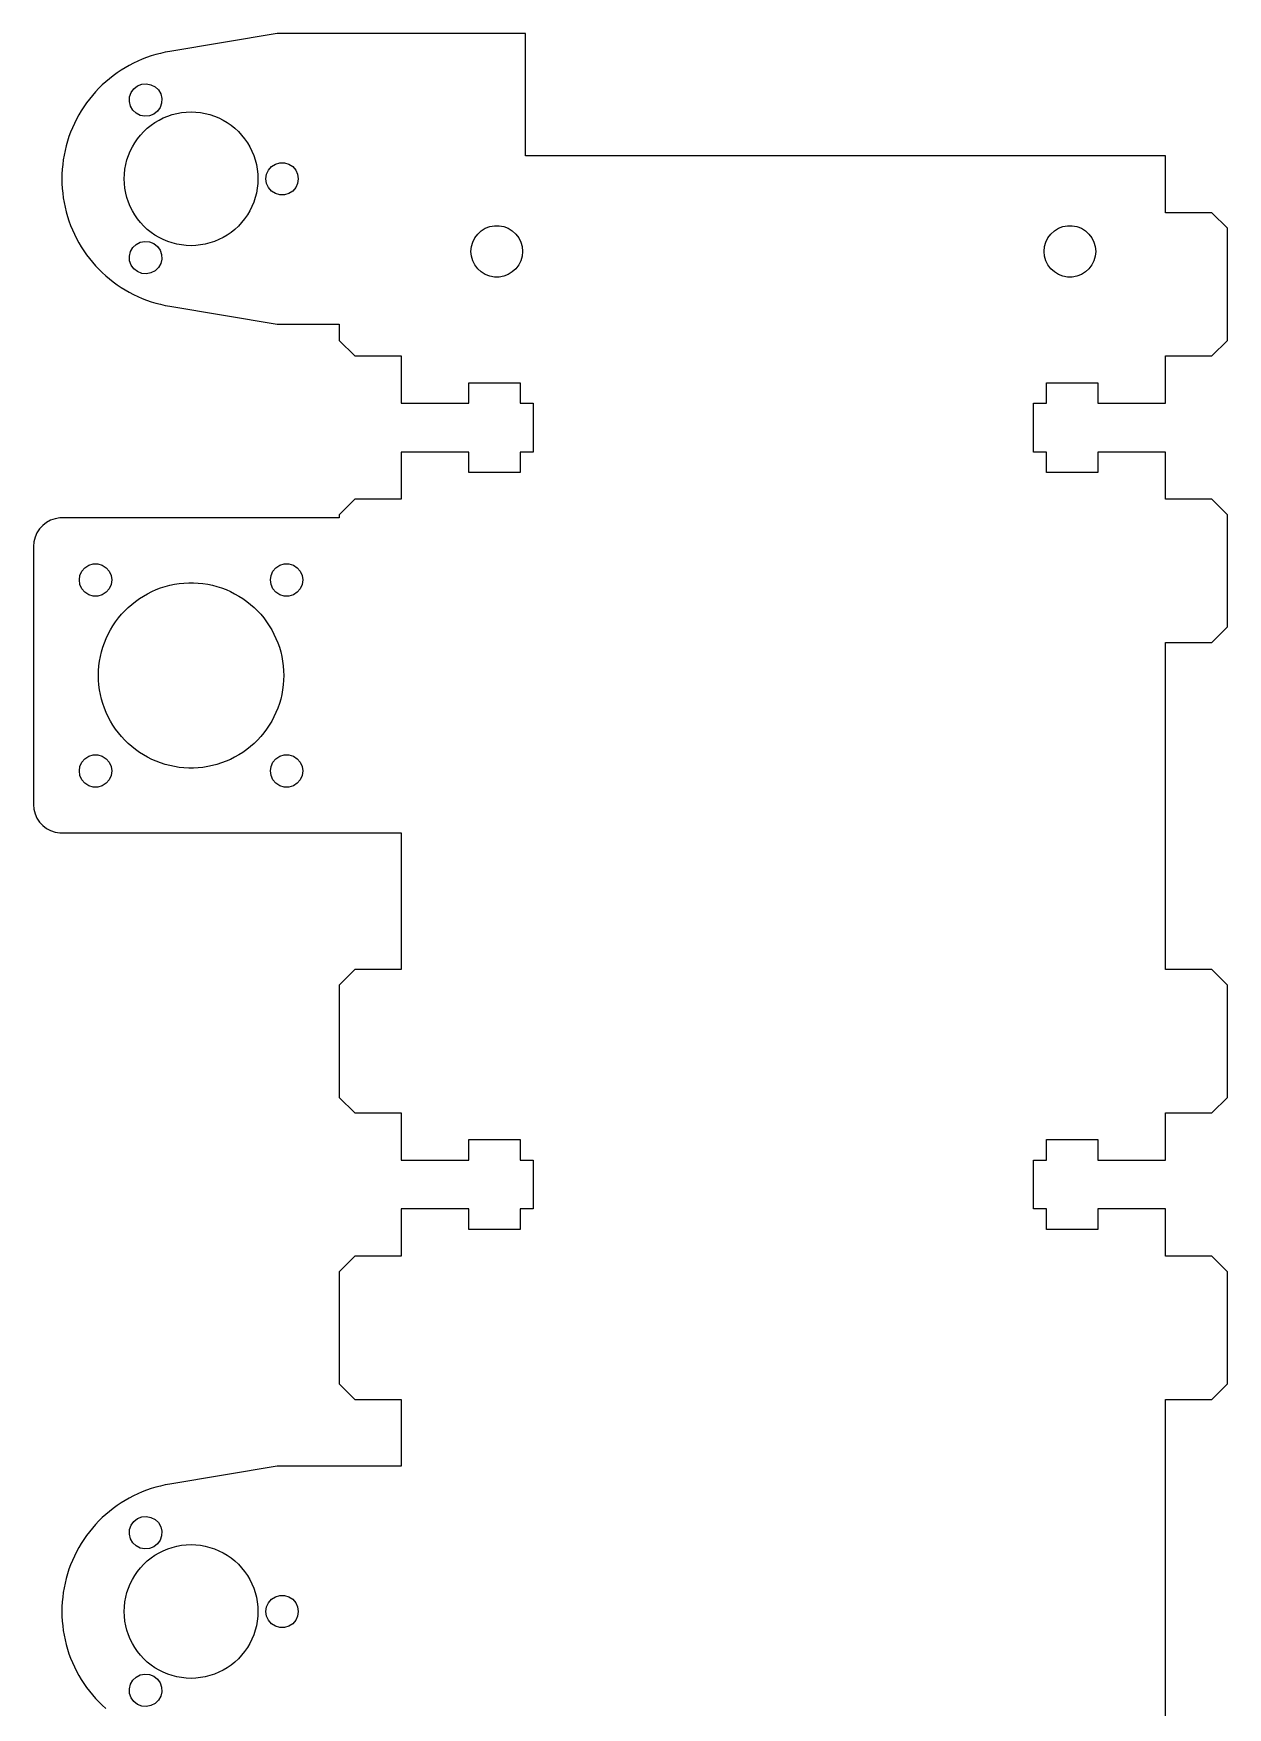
# Model space of a CAD drawing. Header units: metres. Extents: x -78 to 46, y -165 to 165.
# Drawn here: x -78.5 to 46.5, y -10.1 to 165.2 of the extents above; entities that cross this region are included whole.
import ezdxf

# ---------------------------------------------------------------- set-up
doc = ezdxf.new("R2010")
doc.units = ezdxf.units.M

msp = doc.modelspace()

# ---------------------------------------------------------------- linework, layer by layer
for p, q in [((-53, 165.216), (-64.2391, 163.338)), ((-27, 165.216), (-53, 165.216)), ((-27, 152.4), (-27, 165.216)), ((-65.7013, 163.009), (-66.1795, 162.863)), ((-65.2181, 163.137), (-65.7013, 163.009)), ((-64.7305, 163.247), (-65.2181, 163.137)), ((-64.2391, 163.338), (-64.7305, 163.247)), ((-69.3313, 161.366), (-69.7462, 161.087)), ((-68.9063, 161.629), (-69.3313, 161.366)), ((-68.4719, 161.876), (-68.9063, 161.629)), ((-68.0286, 162.107), (-68.4719, 161.876)), ((-67.5771, 162.322), (-68.0286, 162.107)), ((-67.118, 162.519), (-67.5771, 162.322)), ((-66.6519, 162.7), (-67.118, 162.519)), ((-66.1795, 162.863), (-66.6519, 162.7)), ((-71.2949, 159.825), (-71.6516, 159.475)), ((-70.9255, 160.162), (-71.2949, 159.825)), ((-70.5439, 160.485), (-70.9255, 160.162)), ((-70.1506, 160.793), (-70.5439, 160.485)), ((-69.7462, 161.087), (-70.1506, 160.793)), ((-67.9928, 159.422), (-67.6125, 159.721)), ((-67.6125, 159.721), (-67.1633, 159.901)), ((-67.1633, 159.901), (-66.6816, 159.947)), ((-66.6816, 159.947), (-66.2065, 159.855)), ((-66.2065, 159.855), (-65.7764, 159.634)), ((-65.7764, 159.634), (-65.4262, 159.3)), ((-72.942, 157.95), (-73.2282, 157.54)), ((-72.6407, 158.349), (-72.942, 157.95)), ((-72.325, 158.736), (-72.6407, 158.349)), ((-71.9951, 159.112), (-72.325, 158.736)), ((-71.6516, 159.475), (-71.9951, 159.112)), ((-68.4548, 158.087), (-68.4318, 158.571)), ((-68.3407, 157.617), (-68.4548, 158.087)), ((-68.4318, 158.571), (-68.2735, 159.028)), ((-68.2735, 159.028), (-67.9928, 159.422)), ((-65.4262, 159.3), (-65.1843, 158.881)), ((-65.0932, 157.927), (-65.2515, 157.47)), ((-65.1843, 158.881), (-65.0702, 158.41)), ((-65.0702, 158.41), (-65.0932, 157.927)), ((-73.9936, 156.251), (-74.2164, 155.804)), ((-73.7544, 156.69), (-73.9936, 156.251)), ((-73.4992, 157.12), (-73.7544, 156.69)), ((-73.2282, 157.54), (-73.4992, 157.12)), ((-68.0988, 157.198), (-68.3407, 157.617)), ((-67.7486, 156.864), (-68.0988, 157.198)), ((-67.3185, 156.642), (-67.7486, 156.864)), ((-66.8434, 156.551), (-67.3185, 156.642)), ((-66.3617, 156.597), (-66.8434, 156.551)), ((-65.9125, 156.777), (-66.3617, 156.597)), ((-65.5322, 157.076), (-65.9125, 156.777)), ((-65.7845, 155.889), (-65.3547, 156.144)), ((-65.2515, 157.47), (-65.5322, 157.076)), ((-65.3547, 156.144), (-64.9079, 156.367)), ((-64.9079, 156.367), (-64.4462, 156.559)), ((-64.4462, 156.559), (-63.9721, 156.716)), ((-63.9721, 156.716), (-63.4879, 156.84)), ((-63.4879, 156.84), (-62.9962, 156.929)), ((-62.9962, 156.929), (-62.4994, 156.982)), ((-62.4994, 156.982), (-62, 157)), ((-62, 157), (-61.5006, 156.982)), ((-61.5006, 156.982), (-61.0038, 156.929)), ((-61.0038, 156.929), (-60.512, 156.84)), ((-60.512, 156.84), (-60.0279, 156.716)), ((-60.0279, 156.716), (-59.5537, 156.559)), ((-59.5537, 156.559), (-59.0921, 156.367)), ((-59.0921, 156.367), (-58.6452, 156.144)), ((-58.6452, 156.144), (-58.2155, 155.889)), ((-74.7836, 154.416), (-74.9381, 153.941)), ((-74.6117, 154.886), (-74.7836, 154.416)), ((-74.4225, 155.348), (-74.6117, 154.886)), ((-74.2164, 155.804), (-74.4225, 155.348)), ((-67.6038, 154.195), (-67.2902, 154.584)), ((-67.2902, 154.584), (-66.9497, 154.95)), ((-66.9497, 154.95), (-66.584, 155.29)), ((-66.584, 155.29), (-66.1949, 155.604)), ((-66.1949, 155.604), (-65.7845, 155.889)), ((-58.2155, 155.889), (-57.8051, 155.604)), ((-57.8051, 155.604), (-57.416, 155.29)), ((-57.416, 155.29), (-57.0502, 154.95)), ((-57.0502, 154.95), (-56.7097, 154.584)), ((-56.7097, 154.584), (-56.3962, 154.195)), ((-75.1938, 152.975), (-75.2947, 152.485)), ((-75.0749, 153.46), (-75.1938, 152.975)), ((-74.9381, 153.941), (-75.0749, 153.46)), ((-68.5586, 152.446), (-68.3674, 152.908)), ((-68.3674, 152.908), (-68.1438, 153.355)), ((-68.1438, 153.355), (-67.8888, 153.784)), ((-67.8888, 153.784), (-67.6038, 154.195)), ((-56.3962, 154.195), (-56.1112, 153.784)), ((-56.1112, 153.784), (-55.8562, 153.355)), ((-55.8562, 153.355), (-55.6326, 152.908)), ((-55.6326, 152.908), (-55.4413, 152.446)), ((-75.4881, 150.999), (-75.5158, 150.5)), ((-75.4419, 151.497), (-75.4881, 150.999)), ((-75.3775, 151.992), (-75.4419, 151.497)), ((-75.2947, 152.485), (-75.3775, 151.992)), ((-68.9822, 150.499), (-68.9287, 150.996)), ((-68.9287, 150.996), (-68.84, 151.488)), ((-68.84, 151.488), (-68.7164, 151.972)), ((-68.7164, 151.972), (-68.5586, 152.446)), ((-55.4413, 152.446), (-55.2835, 151.972)), ((-55.2835, 151.972), (-55.16, 151.488)), ((-55.16, 151.488), (-55.0712, 150.996)), ((-55.0712, 150.996), (-55.0178, 150.499)), ((-54.1061, 150.479), (-53.9051, 150.919)), ((-53.9051, 150.919), (-53.5883, 151.285)), ((-53.5883, 151.285), (-53.1812, 151.546)), ((-53.1812, 151.546), (-52.7169, 151.683)), ((-52.7169, 151.683), (-52.2331, 151.683)), ((-52.2331, 151.683), (-51.7688, 151.546)), ((-51.7688, 151.546), (-51.3617, 151.285)), ((-51.3617, 151.285), (-51.0449, 150.919)), ((-51.0449, 150.919), (-50.8439, 150.479)), ((40, 152.4), (-27, 152.4)), ((40, 146.452), (40, 152.4)), ((-75.5158, 150.5), (-75.525, 150)), ((-75.525, 150), (-75.5158, 149.5)), ((-75.5158, 149.5), (-75.4881, 149.001)), ((-75.4881, 149.001), (-75.4419, 148.503)), ((-69, 150), (-68.9822, 150.499)), ((-68.9822, 149.501), (-69, 150)), ((-68.9287, 149.004), (-68.9822, 149.501)), ((-68.84, 148.512), (-68.9287, 149.004)), ((-55.0712, 149.004), (-55.16, 148.512)), ((-55.0178, 149.501), (-55.0712, 149.004)), ((-55.0178, 150.499), (-55, 150)), ((-55, 150), (-55.0178, 149.501)), ((-54.175, 150), (-54.1061, 150.479)), ((-54.1061, 149.521), (-54.175, 150)), ((-53.9051, 149.081), (-54.1061, 149.521)), ((-53.5883, 148.715), (-53.9051, 149.081)), ((-51.0449, 149.081), (-51.3617, 148.715)), ((-50.8439, 149.521), (-51.0449, 149.081)), ((-50.8439, 150.479), (-50.775, 150)), ((-50.775, 150), (-50.8439, 149.521)), ((-75.4419, 148.503), (-75.3775, 148.008)), ((-75.3775, 148.008), (-75.2947, 147.515)), ((-75.2947, 147.515), (-75.1938, 147.025)), ((-68.7164, 148.028), (-68.84, 148.512)), ((-68.5586, 147.554), (-68.7164, 148.028)), ((-68.3674, 147.092), (-68.5586, 147.554)), ((-55.4413, 147.554), (-55.6326, 147.092)), ((-55.2835, 148.028), (-55.4413, 147.554)), ((-55.16, 148.512), (-55.2835, 148.028)), ((-53.1812, 148.454), (-53.5883, 148.715)), ((-52.7169, 148.317), (-53.1812, 148.454)), ((-52.2331, 148.317), (-52.7169, 148.317)), ((-51.7688, 148.454), (-52.2331, 148.317)), ((-51.3617, 148.715), (-51.7688, 148.454)), ((-75.1938, 147.025), (-75.0749, 146.54)), ((-75.0749, 146.54), (-74.9381, 146.059)), ((-74.9381, 146.059), (-74.7836, 145.584)), ((-74.7836, 145.584), (-74.6117, 145.114)), ((-68.1438, 146.645), (-68.3674, 147.092)), ((-67.8888, 146.216), (-68.1438, 146.645)), ((-67.6038, 145.805), (-67.8888, 146.216)), ((-67.2902, 145.416), (-67.6038, 145.805)), ((-56.3962, 145.805), (-56.7097, 145.416)), ((-56.1112, 146.216), (-56.3962, 145.805)), ((-55.8562, 146.645), (-56.1112, 146.216)), ((-55.6326, 147.092), (-55.8562, 146.645)), ((44.875, 146.452), (40, 146.452)), ((46.5, 144.827), (44.875, 146.452)), ((-74.6117, 145.114), (-74.4225, 144.652)), ((-74.4225, 144.652), (-74.2164, 144.196)), ((-74.2164, 144.196), (-73.9936, 143.749)), ((-73.9936, 143.749), (-73.7544, 143.31)), ((-66.9497, 145.05), (-67.2902, 145.416)), ((-66.584, 144.71), (-66.9497, 145.05)), ((-66.1949, 144.396), (-66.584, 144.71)), ((-65.7845, 144.111), (-66.1949, 144.396)), ((-65.3547, 143.856), (-65.7845, 144.111)), ((-64.9079, 143.633), (-65.3547, 143.856)), ((-58.6452, 143.856), (-59.0921, 143.633)), ((-58.2155, 144.111), (-58.6452, 143.856)), ((-57.8051, 144.396), (-58.2155, 144.111)), ((-57.416, 144.71), (-57.8051, 144.396)), ((-57.0502, 145.05), (-57.416, 144.71)), ((-56.7097, 145.416), (-57.0502, 145.05)), ((-32.5177, 143.375), (-32.2956, 143.821)), ((-32.2956, 143.821), (-31.9953, 144.219)), ((-31.9953, 144.219), (-31.6271, 144.555)), ((-31.6271, 144.555), (-31.2035, 144.817)), ((-31.2035, 144.817), (-30.7389, 144.997)), ((-30.7389, 144.997), (-30.2491, 145.088)), ((-30.2491, 145.088), (-29.7509, 145.088)), ((-29.7509, 145.088), (-29.2611, 144.997)), ((-29.2611, 144.997), (-28.7965, 144.817)), ((-28.7965, 144.817), (-28.3729, 144.555)), ((-28.3729, 144.555), (-28.0047, 144.219)), ((-28.0047, 144.219), (-27.7044, 143.821)), ((-27.7044, 143.821), (-27.4823, 143.375)), ((27.4823, 143.375), (27.7044, 143.821)), ((27.7044, 143.821), (28.0047, 144.219)), ((28.0047, 144.219), (28.3729, 144.555)), ((28.3729, 144.555), (28.7965, 144.817)), ((28.7965, 144.817), (29.2611, 144.997)), ((29.2611, 144.997), (29.7509, 145.088)), ((29.7509, 145.088), (30.2491, 145.088)), ((30.2491, 145.088), (30.7389, 144.997)), ((30.7389, 144.997), (31.2035, 144.817)), ((31.2035, 144.817), (31.6271, 144.555)), ((31.6271, 144.555), (31.9953, 144.219)), ((31.9953, 144.219), (32.2956, 143.821)), ((32.2956, 143.821), (32.5177, 143.375)), ((46.5, 133.077), (46.5, 144.827)), ((-73.7544, 143.31), (-73.4992, 142.88)), ((-73.4992, 142.88), (-73.2282, 142.46)), ((-73.2282, 142.46), (-72.942, 142.05)), ((-72.942, 142.05), (-72.6407, 141.651)), ((-68.4548, 141.913), (-68.3407, 142.383)), ((-68.3407, 142.383), (-68.0988, 142.802)), ((-68.0988, 142.802), (-67.7486, 143.136)), ((-67.7486, 143.136), (-67.3185, 143.358)), ((-67.3185, 143.358), (-66.8434, 143.449)), ((-66.8434, 143.449), (-66.3617, 143.403)), ((-66.3617, 143.403), (-65.9125, 143.223)), ((-65.9125, 143.223), (-65.5322, 142.924)), ((-65.5322, 142.924), (-65.2515, 142.53)), ((-65.2515, 142.53), (-65.0932, 142.073)), ((-65.0932, 142.073), (-65.0702, 141.59)), ((-64.4462, 143.441), (-64.9079, 143.633)), ((-63.9721, 143.284), (-64.4462, 143.441)), ((-63.4879, 143.16), (-63.9721, 143.284)), ((-62.9962, 143.071), (-63.4879, 143.16)), ((-62.4994, 143.018), (-62.9962, 143.071)), ((-62, 143), (-62.4994, 143.018)), ((-61.5006, 143.018), (-62, 143)), ((-61.0038, 143.071), (-61.5006, 143.018)), ((-60.512, 143.16), (-61.0038, 143.071)), ((-60.0279, 143.284), (-60.512, 143.16)), ((-59.5537, 143.441), (-60.0279, 143.284)), ((-59.0921, 143.633), (-59.5537, 143.441)), ((-32.7, 142.4), (-32.654, 142.896)), ((-32.654, 141.904), (-32.7, 142.4)), ((-32.654, 142.896), (-32.5177, 143.375)), ((-27.4823, 143.375), (-27.346, 142.896)), ((-27.346, 142.896), (-27.3, 142.4)), ((-27.3, 142.4), (-27.346, 141.904)), ((27.3, 142.4), (27.346, 142.896)), ((27.346, 141.904), (27.3, 142.4)), ((27.346, 142.896), (27.4823, 143.375)), ((32.5177, 143.375), (32.654, 142.896)), ((32.654, 142.896), (32.7, 142.4)), ((32.7, 142.4), (32.654, 141.904)), ((-72.6407, 141.651), (-72.325, 141.264)), ((-72.325, 141.264), (-71.9951, 140.888)), ((-71.9951, 140.888), (-71.6516, 140.525)), ((-71.6516, 140.525), (-71.2949, 140.175)), ((-68.4318, 141.429), (-68.4548, 141.913)), ((-68.2735, 140.972), (-68.4318, 141.429)), ((-67.9928, 140.578), (-68.2735, 140.972)), ((-67.6125, 140.279), (-67.9928, 140.578)), ((-67.1633, 140.099), (-67.6125, 140.279)), ((-65.7764, 140.366), (-66.2065, 140.145)), ((-65.4262, 140.7), (-65.7764, 140.366)), ((-65.1843, 141.119), (-65.4262, 140.7)), ((-65.0702, 141.59), (-65.1843, 141.119)), ((-32.5177, 141.425), (-32.654, 141.904)), ((-32.2956, 140.979), (-32.5177, 141.425)), ((-31.9953, 140.581), (-32.2956, 140.979)), ((-31.6271, 140.245), (-31.9953, 140.581)), ((-31.2035, 139.983), (-31.6271, 140.245)), ((-28.3729, 140.245), (-28.7965, 139.983)), ((-28.0047, 140.581), (-28.3729, 140.245)), ((-27.7044, 140.979), (-28.0047, 140.581)), ((-27.4823, 141.425), (-27.7044, 140.979)), ((-27.346, 141.904), (-27.4823, 141.425)), ((27.4823, 141.425), (27.346, 141.904)), ((27.7044, 140.979), (27.4823, 141.425)), ((28.0047, 140.581), (27.7044, 140.979)), ((28.3729, 140.245), (28.0047, 140.581)), ((28.7965, 139.983), (28.3729, 140.245)), ((31.6271, 140.245), (31.2035, 139.983)), ((31.9953, 140.581), (31.6271, 140.245)), ((32.2956, 140.979), (31.9953, 140.581)), ((32.5177, 141.425), (32.2956, 140.979)), ((32.654, 141.904), (32.5177, 141.425)), ((-71.2949, 140.175), (-70.9255, 139.838)), ((-70.9255, 139.838), (-70.5439, 139.515)), ((-70.5439, 139.515), (-70.1506, 139.207)), ((-70.1506, 139.207), (-69.7462, 138.913)), ((-69.7462, 138.913), (-69.3313, 138.634)), ((-69.3313, 138.634), (-68.9063, 138.371)), ((-66.6816, 140.053), (-67.1633, 140.099)), ((-66.2065, 140.145), (-66.6816, 140.053)), ((-30.7389, 139.803), (-31.2035, 139.983)), ((-30.2491, 139.712), (-30.7389, 139.803)), ((-29.7509, 139.712), (-30.2491, 139.712)), ((-29.2611, 139.803), (-29.7509, 139.712)), ((-28.7965, 139.983), (-29.2611, 139.803)), ((29.2611, 139.803), (28.7965, 139.983)), ((29.7509, 139.712), (29.2611, 139.803)), ((30.2491, 139.712), (29.7509, 139.712)), ((30.7389, 139.803), (30.2491, 139.712)), ((31.2035, 139.983), (30.7389, 139.803)), ((-68.9063, 138.371), (-68.4719, 138.124)), ((-68.4719, 138.124), (-68.0286, 137.893)), ((-68.0286, 137.893), (-67.5771, 137.678)), ((-67.5771, 137.678), (-67.118, 137.481)), ((-67.118, 137.481), (-66.6519, 137.3)), ((-66.6519, 137.3), (-66.1795, 137.137)), ((-66.1795, 137.137), (-65.7013, 136.991)), ((-65.7013, 136.991), (-65.2181, 136.863)), ((-65.2181, 136.863), (-64.7305, 136.753)), ((-64.7305, 136.753), (-64.2391, 136.662)), ((-64.2391, 136.662), (-53, 134.784)), ((-53, 134.784), (-46.5, 134.784)), ((-46.5, 134.784), (-46.5, 133.077)), ((-46.5, 133.077), (-44.875, 131.452)), ((44.875, 131.452), (46.5, 133.077)), ((-44.875, 131.452), (-40, 131.452)), ((-40, 131.452), (-40, 126.515)), ((40, 126.515), (40, 131.452)), ((40, 131.452), (44.875, 131.452)), ((-32.9375, 126.515), (-32.9375, 128.652)), ((-32.9375, 128.652), (-27.5625, 128.652)), ((-27.5625, 128.652), (-27.5625, 126.515)), ((27.5625, 126.515), (27.5625, 128.652)), ((27.5625, 128.652), (32.9375, 128.652)), ((32.9375, 128.652), (32.9375, 126.515)), ((-40, 126.515), (-32.9375, 126.515)), ((-27.5625, 126.515), (-26.1875, 126.515)), ((-26.1875, 126.515), (-26.1875, 121.389)), ((26.1875, 121.389), (26.1875, 126.515)), ((26.1875, 126.515), (27.5625, 126.515)), ((32.9375, 126.515), (40, 126.515)), ((-32.9375, 121.389), (-40, 121.389)), ((-40, 121.389), (-40, 116.452)), ((-32.9375, 119.252), (-32.9375, 121.389)), ((-26.1875, 121.389), (-27.5625, 121.389)), ((-27.5625, 121.389), (-27.5625, 119.252)), ((27.5625, 121.389), (26.1875, 121.389)), ((27.5625, 119.252), (27.5625, 121.389)), ((40, 121.389), (32.9375, 121.389)), ((32.9375, 121.389), (32.9375, 119.252)), ((40, 116.452), (40, 121.389)), ((-27.5625, 119.252), (-32.9375, 119.252)), ((32.9375, 119.252), (27.5625, 119.252)), ((-44.875, 116.452), (-46.5, 114.827)), ((-40, 116.452), (-44.875, 116.452)), ((44.875, 116.452), (40, 116.452)), ((46.5, 114.827), (44.875, 116.452)), ((-77.1408, 114.011), (-77.5318, 113.707)), ((-76.7051, 114.247), (-77.1408, 114.011)), ((-76.2365, 114.408), (-76.7051, 114.247)), ((-75.7477, 114.49), (-76.2365, 114.408)), ((-46.5, 114.49), (-75.7477, 114.49)), ((-46.5, 114.827), (-46.5, 114.49)), ((46.5, 103.077), (46.5, 114.827)), ((-78.3374, 112.474), (-78.4591, 111.994)), ((-78.1384, 112.928), (-78.3374, 112.474)), ((-77.8674, 113.343), (-78.1384, 112.928)), ((-77.5318, 113.707), (-77.8674, 113.343)), ((-78.4591, 111.994), (-78.5, 111.5)), ((-78.5, 111.5), (-78.5, 84.5)), ((-73.6311, 108.479), (-73.4301, 108.919)), ((-73.4301, 108.919), (-73.1133, 109.285)), ((-73.1133, 109.285), (-72.7062, 109.546)), ((-72.7062, 109.546), (-72.2419, 109.683)), ((-72.2419, 109.683), (-71.7581, 109.683)), ((-71.7581, 109.683), (-71.2938, 109.546)), ((-71.2938, 109.546), (-70.8867, 109.285)), ((-70.8867, 109.285), (-70.5699, 108.919)), ((-70.5699, 108.919), (-70.3689, 108.479)), ((-53.6311, 108.479), (-53.4301, 108.919)), ((-53.4301, 108.919), (-53.1133, 109.285)), ((-53.1133, 109.285), (-52.7062, 109.546)), ((-52.7062, 109.546), (-52.2419, 109.683)), ((-52.2419, 109.683), (-51.7581, 109.683)), ((-51.7581, 109.683), (-51.2938, 109.546)), ((-51.2938, 109.546), (-50.8867, 109.285)), ((-50.8867, 109.285), (-50.5699, 108.919)), ((-50.5699, 108.919), (-50.3689, 108.479)), ((-73.7, 108), (-73.6311, 108.479)), ((-73.6311, 107.521), (-73.7, 108)), ((-73.4301, 107.081), (-73.6311, 107.521)), ((-73.1133, 106.715), (-73.4301, 107.081)), ((-70.5699, 107.081), (-70.8867, 106.715)), ((-70.3689, 107.521), (-70.5699, 107.081)), ((-70.3689, 108.479), (-70.3, 108)), ((-70.3, 108), (-70.3689, 107.521)), ((-66.112, 106.785), (-65.6543, 106.985)), ((-65.6543, 106.985), (-65.1869, 107.162)), ((-65.1869, 107.162), (-64.711, 107.313)), ((-64.711, 107.313), (-64.228, 107.441)), ((-64.228, 107.441), (-63.739, 107.543)), ((-63.739, 107.543), (-63.2455, 107.62)), ((-63.2455, 107.62), (-62.7486, 107.671)), ((-62.7486, 107.671), (-62.2498, 107.697)), ((-62.2498, 107.697), (-61.7502, 107.697)), ((-61.7502, 107.697), (-61.2514, 107.671)), ((-61.2514, 107.671), (-60.7545, 107.62)), ((-60.7545, 107.62), (-60.261, 107.543)), ((-60.261, 107.543), (-59.772, 107.441)), ((-59.772, 107.441), (-59.289, 107.313)), ((-59.289, 107.313), (-58.8131, 107.162)), ((-58.8131, 107.162), (-58.3457, 106.985)), ((-58.3457, 106.985), (-57.888, 106.785)), ((-53.7, 108), (-53.6311, 108.479)), ((-53.6311, 107.521), (-53.7, 108)), ((-53.4301, 107.081), (-53.6311, 107.521)), ((-53.1133, 106.715), (-53.4301, 107.081)), ((-50.5699, 107.081), (-50.8867, 106.715)), ((-50.3689, 107.521), (-50.5699, 107.081)), ((-50.3689, 108.479), (-50.3, 108)), ((-50.3, 108), (-50.3689, 107.521)), ((-72.7062, 106.454), (-73.1133, 106.715)), ((-72.2419, 106.317), (-72.7062, 106.454)), ((-71.7581, 106.317), (-72.2419, 106.317)), ((-71.2938, 106.454), (-71.7581, 106.317)), ((-70.8867, 106.715), (-71.2938, 106.454)), ((-68.5889, 105.119), (-68.2137, 105.448)), ((-68.2137, 105.448), (-67.8221, 105.758)), ((-67.8221, 105.758), (-67.415, 106.048)), ((-67.415, 106.048), (-66.9935, 106.316)), ((-66.9935, 106.316), (-66.5588, 106.562)), ((-66.5588, 106.562), (-66.112, 106.785)), ((-57.888, 106.785), (-57.4412, 106.562)), ((-57.4412, 106.562), (-57.0065, 106.316)), ((-57.0065, 106.316), (-56.585, 106.048)), ((-56.585, 106.048), (-56.1779, 105.758)), ((-56.1779, 105.758), (-55.7862, 105.448)), ((-55.7862, 105.448), (-55.411, 105.119)), ((-52.7062, 106.454), (-53.1133, 106.715)), ((-52.2419, 106.317), (-52.7062, 106.454)), ((-51.7581, 106.317), (-52.2419, 106.317)), ((-51.2938, 106.454), (-51.7581, 106.317)), ((-50.8867, 106.715), (-51.2938, 106.454)), ((-70.1846, 103.206), (-69.9058, 103.62)), ((-69.9058, 103.62), (-69.606, 104.02)), ((-69.606, 104.02), (-69.286, 104.403)), ((-69.286, 104.403), (-68.9467, 104.77)), ((-68.9467, 104.77), (-68.5889, 105.119)), ((-55.411, 105.119), (-55.0533, 104.77)), ((-55.0533, 104.77), (-54.714, 104.403)), ((-54.714, 104.403), (-54.394, 104.02)), ((-54.394, 104.02), (-54.0942, 103.62)), ((-54.0942, 103.62), (-53.8154, 103.206)), ((-71.0764, 101.422), (-70.8883, 101.884)), ((-70.8883, 101.884), (-70.6765, 102.337)), ((-70.6765, 102.337), (-70.4418, 102.778)), ((-70.4418, 102.778), (-70.1846, 103.206)), ((-53.8154, 103.206), (-53.5582, 102.778)), ((-53.5582, 102.778), (-53.3235, 102.337)), ((-53.3235, 102.337), (-53.1117, 101.884)), ((-53.1117, 101.884), (-52.9235, 101.422)), ((44.875, 101.452), (46.5, 103.077)), ((-71.5844, 99.4927), (-71.4949, 99.9841)), ((-71.4949, 99.9841), (-71.3802, 100.47)), ((-71.3802, 100.47), (-71.2406, 100.95)), ((-71.2406, 100.95), (-71.0764, 101.422)), ((-52.9235, 101.422), (-52.7594, 100.95)), ((-52.7594, 100.95), (-52.6198, 100.47)), ((-52.6198, 100.47), (-52.5051, 99.9841)), ((-52.5051, 99.9841), (-52.4155, 99.4927)), ((40, 67.204), (40, 101.452)), ((40, 101.452), (44.875, 101.452)), ((-71.7, 98), (-71.6871, 98.4993)), ((-71.6871, 98.4993), (-71.6486, 98.9974)), ((-71.6486, 98.9974), (-71.5844, 99.4927)), ((-52.4155, 99.4927), (-52.3514, 98.9974)), ((-52.3514, 98.9974), (-52.3129, 98.4993)), ((-52.3129, 98.4993), (-52.3, 98)), ((-71.6871, 97.5007), (-71.7, 98)), ((-71.6486, 97.0026), (-71.6871, 97.5007)), ((-71.5844, 96.5073), (-71.6486, 97.0026)), ((-71.4949, 96.0158), (-71.5844, 96.5073)), ((-52.4155, 96.5073), (-52.5051, 96.0158)), ((-52.3514, 97.0026), (-52.4155, 96.5073)), ((-52.3129, 97.5007), (-52.3514, 97.0026)), ((-52.3, 98), (-52.3129, 97.5007)), ((-71.3802, 95.5297), (-71.4949, 96.0158)), ((-71.2406, 95.0501), (-71.3802, 95.5297)), ((-71.0764, 94.5783), (-71.2406, 95.0501)), ((-52.7594, 95.0501), (-52.9235, 94.5783)), ((-52.6198, 95.5297), (-52.7594, 95.0501)), ((-52.5051, 96.0158), (-52.6198, 95.5297)), ((-70.8883, 94.1156), (-71.0764, 94.5783)), ((-70.6765, 93.6632), (-70.8883, 94.1156)), ((-70.4418, 93.2223), (-70.6765, 93.6632)), ((-70.1846, 92.794), (-70.4418, 93.2223)), ((-53.5582, 93.2223), (-53.8154, 92.794)), ((-53.3235, 93.6632), (-53.5582, 93.2223)), ((-53.1117, 94.1156), (-53.3235, 93.6632)), ((-52.9235, 94.5783), (-53.1117, 94.1156)), ((-69.9058, 92.3796), (-70.1846, 92.794)), ((-69.606, 91.9801), (-69.9058, 92.3796)), ((-69.286, 91.5965), (-69.606, 91.9801)), ((-68.9467, 91.2299), (-69.286, 91.5965)), ((-68.5889, 90.8813), (-68.9467, 91.2299)), ((-55.0533, 91.2299), (-55.411, 90.8813)), ((-54.714, 91.5965), (-55.0533, 91.2299)), ((-54.394, 91.9801), (-54.714, 91.5965)), ((-54.0942, 92.3796), (-54.394, 91.9801)), ((-53.8154, 92.794), (-54.0942, 92.3796)), ((-73.1133, 89.2848), (-72.7062, 89.5464)), ((-72.7062, 89.5464), (-72.2419, 89.6827)), ((-72.2419, 89.6827), (-71.7581, 89.6827)), ((-71.7581, 89.6827), (-71.2938, 89.5464)), ((-71.2938, 89.5464), (-70.8867, 89.2848)), ((-68.2137, 90.5516), (-68.5889, 90.8813)), ((-67.8221, 90.2416), (-68.2137, 90.5516)), ((-67.415, 89.9521), (-67.8221, 90.2416)), ((-66.9935, 89.6841), (-67.415, 89.9521)), ((-66.5588, 89.438), (-66.9935, 89.6841)), ((-66.112, 89.2147), (-66.5588, 89.438)), ((-57.4412, 89.438), (-57.888, 89.2147)), ((-57.0065, 89.6841), (-57.4412, 89.438)), ((-56.585, 89.9521), (-57.0065, 89.6841)), ((-56.1779, 90.2416), (-56.585, 89.9521)), ((-55.7862, 90.5516), (-56.1779, 90.2416)), ((-55.411, 90.8813), (-55.7862, 90.5516)), ((-53.1133, 89.2848), (-52.7062, 89.5464)), ((-52.7062, 89.5464), (-52.2419, 89.6827)), ((-52.2419, 89.6827), (-51.7581, 89.6827)), ((-51.7581, 89.6827), (-51.2938, 89.5464)), ((-51.2938, 89.5464), (-50.8867, 89.2848)), ((-73.7, 88), (-73.6311, 88.4789)), ((-73.6311, 87.5211), (-73.7, 88)), ((-73.6311, 88.4789), (-73.4301, 88.9191)), ((-73.4301, 88.9191), (-73.1133, 89.2848)), ((-70.8867, 89.2848), (-70.5699, 88.9191)), ((-70.5699, 88.9191), (-70.3689, 88.4789)), ((-70.3689, 88.4789), (-70.3, 88)), ((-70.3, 88), (-70.3689, 87.5211)), ((-65.6543, 89.0146), (-66.112, 89.2147)), ((-65.1869, 88.8385), (-65.6543, 89.0146)), ((-64.711, 88.6865), (-65.1869, 88.8385)), ((-64.228, 88.5593), (-64.711, 88.6865)), ((-63.739, 88.4572), (-64.228, 88.5593)), ((-63.2455, 88.3803), (-63.739, 88.4572)), ((-62.7486, 88.3289), (-63.2455, 88.3803)), ((-62.2498, 88.3032), (-62.7486, 88.3289)), ((-61.7502, 88.3032), (-62.2498, 88.3032)), ((-61.2514, 88.3289), (-61.7502, 88.3032)), ((-60.7545, 88.3803), (-61.2514, 88.3289)), ((-60.261, 88.4572), (-60.7545, 88.3803)), ((-59.772, 88.5593), (-60.261, 88.4572)), ((-59.289, 88.6865), (-59.772, 88.5593)), ((-58.8131, 88.8385), (-59.289, 88.6865)), ((-58.3457, 89.0146), (-58.8131, 88.8385)), ((-57.888, 89.2147), (-58.3457, 89.0146)), ((-53.7, 88), (-53.6311, 88.4789)), ((-53.6311, 87.5211), (-53.7, 88)), ((-53.6311, 88.4789), (-53.4301, 88.9191)), ((-53.4301, 88.9191), (-53.1133, 89.2848)), ((-50.8867, 89.2848), (-50.5699, 88.9191)), ((-50.5699, 88.9191), (-50.3689, 88.4789)), ((-50.3689, 88.4789), (-50.3, 88)), ((-50.3, 88), (-50.3689, 87.5211)), ((-73.4301, 87.0809), (-73.6311, 87.5211)), ((-73.1133, 86.7152), (-73.4301, 87.0809)), ((-72.7062, 86.4536), (-73.1133, 86.7152)), ((-72.2419, 86.3173), (-72.7062, 86.4536)), ((-71.7581, 86.3173), (-72.2419, 86.3173)), ((-71.2938, 86.4536), (-71.7581, 86.3173)), ((-70.8867, 86.7152), (-71.2938, 86.4536)), ((-70.5699, 87.0809), (-70.8867, 86.7152)), ((-70.3689, 87.5211), (-70.5699, 87.0809)), ((-53.4301, 87.0809), (-53.6311, 87.5211)), ((-53.1133, 86.7152), (-53.4301, 87.0809)), ((-52.7062, 86.4536), (-53.1133, 86.7152)), ((-52.2419, 86.3173), (-52.7062, 86.4536)), ((-51.7581, 86.3173), (-52.2419, 86.3173)), ((-51.2938, 86.4536), (-51.7581, 86.3173)), ((-50.8867, 86.7152), (-51.2938, 86.4536)), ((-50.5699, 87.0809), (-50.8867, 86.7152)), ((-50.3689, 87.5211), (-50.5699, 87.0809)), ((-78.5, 84.5), (-78.4591, 84.0062)), ((-78.4591, 84.0062), (-78.3374, 83.5259)), ((-78.3374, 83.5259), (-78.1384, 83.0722)), ((-78.1384, 83.0722), (-77.8674, 82.6574)), ((-77.8674, 82.6574), (-77.5318, 82.2928)), ((-77.5318, 82.2928), (-77.1408, 81.9885)), ((-77.1408, 81.9885), (-76.7051, 81.7527)), ((-76.7051, 81.7527), (-76.2365, 81.5918)), ((-76.2365, 81.5918), (-75.7477, 81.5102)), ((-75.7477, 81.5102), (-40, 81.5102)), ((-40, 81.5102), (-40, 67.204)), ((-44.875, 67.204), (-46.5, 65.579)), ((-40, 67.204), (-44.875, 67.204)), ((44.875, 67.204), (40, 67.204)), ((46.5, 65.579), (44.875, 67.204)), ((-46.5, 65.579), (-46.5, 53.829)), ((46.5, 53.829), (46.5, 65.579)), ((-46.5, 53.829), (-44.875, 52.204)), ((44.875, 52.204), (46.5, 53.829)), ((-44.875, 52.204), (-40, 52.204)), ((-40, 52.204), (-40, 47.267)), ((40, 47.267), (40, 52.204)), ((40, 52.204), (44.875, 52.204)), ((-32.9375, 47.267), (-32.9375, 49.404)), ((-32.9375, 49.404), (-27.5625, 49.404)), ((-27.5625, 49.404), (-27.5625, 47.267)), ((27.5625, 47.267), (27.5625, 49.404)), ((27.5625, 49.404), (32.9375, 49.404)), ((32.9375, 49.404), (32.9375, 47.267)), ((-40, 47.267), (-32.9375, 47.267)), ((-27.5625, 47.267), (-26.1875, 47.267)), ((-26.1875, 47.267), (-26.1875, 42.141)), ((26.1875, 42.141), (26.1875, 47.267)), ((26.1875, 47.267), (27.5625, 47.267)), ((32.9375, 47.267), (40, 47.267)), ((-32.9375, 42.141), (-40, 42.141)), ((-40, 42.141), (-40, 37.204)), ((-32.9375, 40.004), (-32.9375, 42.141)), ((-26.1875, 42.141), (-27.5625, 42.141)), ((-27.5625, 42.141), (-27.5625, 40.004)), ((27.5625, 42.141), (26.1875, 42.141)), ((27.5625, 40.004), (27.5625, 42.141)), ((40, 42.141), (32.9375, 42.141)), ((32.9375, 42.141), (32.9375, 40.004)), ((40, 37.204), (40, 42.141)), ((-27.5625, 40.004), (-32.9375, 40.004)), ((32.9375, 40.004), (27.5625, 40.004)), ((-44.875, 37.204), (-46.5, 35.579)), ((-40, 37.204), (-44.875, 37.204)), ((44.875, 37.204), (40, 37.204)), ((46.5, 35.579), (44.875, 37.204)), ((-46.5, 35.579), (-46.5, 23.829)), ((46.5, 23.829), (46.5, 35.579)), ((-46.5, 23.829), (-44.875, 22.204)), ((44.875, 22.204), (46.5, 23.829)), ((-44.875, 22.204), (-40, 22.204)), ((-40, 22.204), (-40, 15.2156)), ((40, -22.204), (40, 22.204)), ((40, 22.204), (44.875, 22.204)), ((-53, 15.2156), (-64.2391, 13.3384)), ((-40, 15.2156), (-53, 15.2156)), ((-67.5771, 12.3216), (-68.0286, 12.1071)), ((-67.118, 12.5192), (-67.5771, 12.3216)), ((-66.6519, 12.6998), (-67.118, 12.5192)), ((-66.1795, 12.863), (-66.6519, 12.6998)), ((-65.7013, 13.0087), (-66.1795, 12.863)), ((-65.2181, 13.1366), (-65.7013, 13.0087)), ((-64.7305, 13.2465), (-65.2181, 13.1366)), ((-64.2391, 13.3384), (-64.7305, 13.2465)), ((-70.1506, 10.7932), (-70.5439, 10.4846)), ((-69.7462, 11.087), (-70.1506, 10.7932)), ((-69.3313, 11.3656), (-69.7462, 11.087)), ((-68.9063, 11.6288), (-69.3313, 11.3656)), ((-68.4719, 11.876), (-68.9063, 11.6288)), ((-68.0286, 12.1071), (-68.4719, 11.876)), ((-71.9951, 9.11172), (-72.325, 8.73618)), ((-71.6516, 9.47484), (-71.9951, 9.11172)), ((-71.2949, 9.82501), (-71.6516, 9.47484)), ((-70.9255, 10.1618), (-71.2949, 9.82501)), ((-70.5439, 10.4846), (-70.9255, 10.1618)), ((-68.4318, 8.57062), (-68.2735, 9.02786)), ((-68.2735, 9.02786), (-67.9928, 9.42201)), ((-67.9928, 9.42201), (-67.6125, 9.72113)), ((-67.6125, 9.72113), (-67.1633, 9.90097)), ((-67.1633, 9.90097), (-66.6816, 9.94696)), ((-66.6816, 9.94696), (-66.2065, 9.85539)), ((-66.2065, 9.85539), (-65.7764, 9.63367)), ((-65.7764, 9.63367), (-65.4262, 9.29976)), ((-65.4262, 9.29976), (-65.1843, 8.88071)), ((-65.1843, 8.88071), (-65.0702, 8.41048)), ((-73.4992, 7.11998), (-73.7544, 6.69022)), ((-73.2282, 7.54004), (-73.4992, 7.11998)), ((-72.942, 7.94978), (-73.2282, 7.54004)), ((-72.6407, 8.34868), (-72.942, 7.94978)), ((-72.325, 8.73618), (-72.6407, 8.34868)), ((-68.4548, 8.0873), (-68.4318, 8.57062)), ((-68.3407, 7.61707), (-68.4548, 8.0873)), ((-68.0988, 7.19801), (-68.3407, 7.61707)), ((-67.7486, 6.86411), (-68.0988, 7.19801)), ((-65.5322, 7.07574), (-65.9125, 6.77664)), ((-65.2515, 7.46989), (-65.5322, 7.07574)), ((-65.0932, 7.92715), (-65.2515, 7.46989)), ((-65.0702, 8.41048), (-65.0932, 7.92715)), ((-74.4225, 5.34846), (-74.6117, 4.88579)), ((-74.2164, 5.80385), (-74.4225, 5.34846)), ((-73.9936, 6.2513), (-74.2164, 5.80385)), ((-73.7544, 6.69022), (-73.9936, 6.2513)), ((-67.3185, 6.64238), (-67.7486, 6.86411)), ((-66.8434, 6.55081), (-67.3185, 6.64238)), ((-66.9497, 4.94974), (-66.584, 5.29024)), ((-66.3617, 6.5968), (-66.8434, 6.55081)), ((-66.584, 5.29024), (-66.1949, 5.60378)), ((-65.9125, 6.77664), (-66.3617, 6.5968)), ((-66.1949, 5.60378), (-65.7845, 5.88876)), ((-65.7845, 5.88876), (-65.3547, 6.14374)), ((-65.3547, 6.14374), (-64.9079, 6.36742)), ((-64.9079, 6.36742), (-64.4462, 6.55864)), ((-64.4462, 6.55864), (-63.9721, 6.71645)), ((-63.9721, 6.71645), (-63.4879, 6.84003)), ((-63.4879, 6.84003), (-62.9962, 6.92874)), ((-62.9962, 6.92874), (-62.4994, 6.98216)), ((-62.4994, 6.98216), (-62, 7)), ((-62, 7), (-61.5006, 6.98216)), ((-61.5006, 6.98216), (-61.0038, 6.92874)), ((-61.0038, 6.92874), (-60.512, 6.84003)), ((-60.512, 6.84003), (-60.0279, 6.71645)), ((-60.0279, 6.71645), (-59.5537, 6.55864)), ((-59.5537, 6.55864), (-59.0921, 6.36742)), ((-59.0921, 6.36742), (-58.6452, 6.14374)), ((-58.6452, 6.14374), (-58.2155, 5.88876)), ((-58.2155, 5.88876), (-57.8051, 5.60378)), ((-57.8051, 5.60378), (-57.416, 5.29024)), ((-57.416, 5.29024), (-57.0502, 4.94974)), ((-74.9381, 3.94104), (-75.0749, 3.46027)), ((-74.7836, 4.41643), (-74.9381, 3.94104)), ((-74.6117, 4.88579), (-74.7836, 4.41643)), ((-68.1438, 3.35474), (-67.8888, 3.78448)), ((-67.8888, 3.78448), (-67.6038, 4.19493)), ((-67.6038, 4.19493), (-67.2902, 4.58401)), ((-67.2902, 4.58401), (-66.9497, 4.94974)), ((-57.0502, 4.94974), (-56.7097, 4.58401)), ((-56.7097, 4.58401), (-56.3962, 4.19493)), ((-56.3962, 4.19493), (-56.1112, 3.78448)), ((-56.1112, 3.78448), (-55.8562, 3.35474)), ((-75.3775, 1.99225), (-75.4419, 1.49657)), ((-75.2947, 2.4852), (-75.3775, 1.99225)), ((-75.1938, 2.97476), (-75.2947, 2.4852)), ((-75.0749, 3.46027), (-75.1938, 2.97476)), ((-68.84, 1.48795), (-68.7164, 1.97212)), ((-68.7164, 1.97212), (-68.5586, 2.44624)), ((-68.5586, 2.44624), (-68.3674, 2.9079)), ((-68.3674, 2.9079), (-68.1438, 3.35474)), ((-55.8562, 3.35474), (-55.6326, 2.9079)), ((-55.6326, 2.9079), (-55.4413, 2.44624)), ((-55.4413, 2.44624), (-55.2835, 1.97212)), ((-55.2835, 1.97212), (-55.16, 1.48795)), ((-75.5158, 0.49976), (-75.525, 0)), ((-75.525, 0), (-75.5158, -0.49976)), ((-75.4881, 0.99884), (-75.5158, 0.49976)), ((-75.4419, 1.49657), (-75.4881, 0.99884)), ((-69, 0), (-68.9822, 0.49936)), ((-68.9822, -0.49936), (-69, 0)), ((-68.9822, 0.49936), (-68.9287, 0.9962)), ((-68.9287, 0.9962), (-68.84, 1.48795)), ((-55.16, 1.48795), (-55.0712, 0.9962)), ((-55.0712, 0.9962), (-55.0178, 0.49936)), ((-55.0178, 0.49936), (-55, 0)), ((-55, 0), (-55.0178, -0.49936)), ((-54.175, 0), (-54.1061, 0.47894)), ((-54.1061, -0.47894), (-54.175, 0)), ((-54.1061, 0.47894), (-53.9051, 0.91908)), ((-53.9051, 0.91908), (-53.5883, 1.28476)), ((-53.5883, 1.28476), (-53.1812, 1.54637)), ((-53.1812, 1.54637), (-52.7169, 1.68269)), ((-52.7169, 1.68269), (-52.2331, 1.68269)), ((-52.2331, 1.68269), (-51.7688, 1.54637)), ((-51.7688, 1.54637), (-51.3617, 1.28476)), ((-51.3617, 1.28476), (-51.0449, 0.91908)), ((-51.0449, 0.91908), (-50.8439, 0.47894)), ((-50.8439, 0.47894), (-50.775, 0)), ((-50.775, 0), (-50.8439, -0.47894)), ((-75.5158, -0.49976), (-75.4881, -0.99884)), ((-75.4881, -0.99884), (-75.4419, -1.49657)), ((-75.4419, -1.49657), (-75.3775, -1.99225)), ((-68.9287, -0.9962), (-68.9822, -0.49936)), ((-68.84, -1.48795), (-68.9287, -0.9962)), ((-68.7164, -1.97212), (-68.84, -1.48795)), ((-55.16, -1.48795), (-55.2835, -1.97212)), ((-55.0712, -0.9962), (-55.16, -1.48795)), ((-55.0178, -0.49936), (-55.0712, -0.9962)), ((-53.9051, -0.91908), (-54.1061, -0.47894)), ((-53.5883, -1.28476), (-53.9051, -0.91908)), ((-53.1812, -1.54637), (-53.5883, -1.28476)), ((-52.7169, -1.68269), (-53.1812, -1.54637)), ((-52.2331, -1.68269), (-52.7169, -1.68269)), ((-51.7688, -1.54637), (-52.2331, -1.68269)), ((-51.3617, -1.28476), (-51.7688, -1.54637)), ((-51.0449, -0.91908), (-51.3617, -1.28476)), ((-50.8439, -0.47894), (-51.0449, -0.91908)), ((-75.3775, -1.99225), (-75.2947, -2.4852)), ((-75.2947, -2.4852), (-75.1938, -2.97476)), ((-75.1938, -2.97476), (-75.0749, -3.46027)), ((-75.0749, -3.46027), (-74.9381, -3.94104)), ((-68.5586, -2.44624), (-68.7164, -1.97212)), ((-68.3674, -2.9079), (-68.5586, -2.44624)), ((-68.1438, -3.35474), (-68.3674, -2.9079)), ((-67.8888, -3.78448), (-68.1438, -3.35474)), ((-55.8562, -3.35474), (-56.1112, -3.78448)), ((-55.6326, -2.9079), (-55.8562, -3.35474)), ((-55.4413, -2.44624), (-55.6326, -2.9079)), ((-55.2835, -1.97212), (-55.4413, -2.44624)), ((-74.9381, -3.94104), (-74.7836, -4.41643)), ((-74.7836, -4.41643), (-74.6117, -4.88579)), ((-74.6117, -4.88579), (-74.4225, -5.34846)), ((-67.6038, -4.19493), (-67.8888, -3.78448)), ((-67.2902, -4.58401), (-67.6038, -4.19493)), ((-66.9497, -4.94974), (-67.2902, -4.58401)), ((-66.584, -5.29024), (-66.9497, -4.94974)), ((-57.0502, -4.94974), (-57.416, -5.29024)), ((-56.7097, -4.58401), (-57.0502, -4.94974)), ((-56.3962, -4.19493), (-56.7097, -4.58401)), ((-56.1112, -3.78448), (-56.3962, -4.19493)), ((-74.4225, -5.34846), (-74.2164, -5.80385)), ((-74.2164, -5.80385), (-73.9936, -6.2513)), ((-73.9936, -6.2513), (-73.7544, -6.69022)), ((-73.7544, -6.69022), (-73.4992, -7.11998)), ((-68.0988, -7.19801), (-67.7486, -6.86411)), ((-67.7486, -6.86411), (-67.3185, -6.64238)), ((-67.3185, -6.64238), (-66.8434, -6.55081)), ((-66.8434, -6.55081), (-66.3617, -6.5968)), ((-66.1949, -5.60378), (-66.584, -5.29024)), ((-66.3617, -6.5968), (-65.9125, -6.77664)), ((-65.7845, -5.88876), (-66.1949, -5.60378)), ((-65.9125, -6.77664), (-65.5322, -7.07574)), ((-65.3547, -6.14374), (-65.7845, -5.88876)), ((-64.9079, -6.36742), (-65.3547, -6.14374)), ((-64.4462, -6.55864), (-64.9079, -6.36742)), ((-63.9721, -6.71645), (-64.4462, -6.55864)), ((-63.4879, -6.84003), (-63.9721, -6.71645)), ((-62.9962, -6.92874), (-63.4879, -6.84003)), ((-62.4994, -6.98216), (-62.9962, -6.92874)), ((-62, -7), (-62.4994, -6.98216)), ((-61.5006, -6.98216), (-62, -7)), ((-61.0038, -6.92874), (-61.5006, -6.98216)), ((-60.512, -6.84003), (-61.0038, -6.92874)), ((-60.0279, -6.71645), (-60.512, -6.84003)), ((-59.5537, -6.55864), (-60.0279, -6.71645)), ((-59.0921, -6.36742), (-59.5537, -6.55864)), ((-58.6452, -6.14374), (-59.0921, -6.36742)), ((-58.2155, -5.88876), (-58.6452, -6.14374)), ((-57.8051, -5.60378), (-58.2155, -5.88876)), ((-57.416, -5.29024), (-57.8051, -5.60378)), ((-73.4992, -7.11998), (-73.2282, -7.54004)), ((-73.2282, -7.54004), (-72.942, -7.94978)), ((-72.942, -7.94978), (-72.6407, -8.34868)), ((-72.6407, -8.34868), (-72.325, -8.73618)), ((-72.325, -8.73618), (-71.9951, -9.11172)), ((-68.4548, -8.0873), (-68.3407, -7.61707)), ((-68.4318, -8.57062), (-68.4548, -8.0873)), ((-68.2735, -9.02786), (-68.4318, -8.57062)), ((-68.3407, -7.61707), (-68.0988, -7.19801)), ((-65.5322, -7.07574), (-65.2515, -7.46989)), ((-65.2515, -7.46989), (-65.0932, -7.92715)), ((-65.0702, -8.41048), (-65.1843, -8.88071)), ((-65.0932, -7.92715), (-65.0702, -8.41048)), ((-71.9951, -9.11172), (-71.6516, -9.47484)), ((-71.6516, -9.47484), (-71.2949, -9.82501)), ((-71.2949, -9.82501), (-70.9255, -10.1618)), ((-67.9928, -9.42201), (-68.2735, -9.02786)), ((-67.6125, -9.72113), (-67.9928, -9.42201)), ((-67.1633, -9.90097), (-67.6125, -9.72113)), ((-66.6816, -9.94696), (-67.1633, -9.90097)), ((-66.2065, -9.85539), (-66.6816, -9.94696)), ((-65.7764, -9.63367), (-66.2065, -9.85539)), ((-65.4262, -9.29976), (-65.7764, -9.63367)), ((-65.1843, -8.88071), (-65.4262, -9.29976))]:
    msp.add_line(p, q)

doc.saveas('drawing.dxf')
